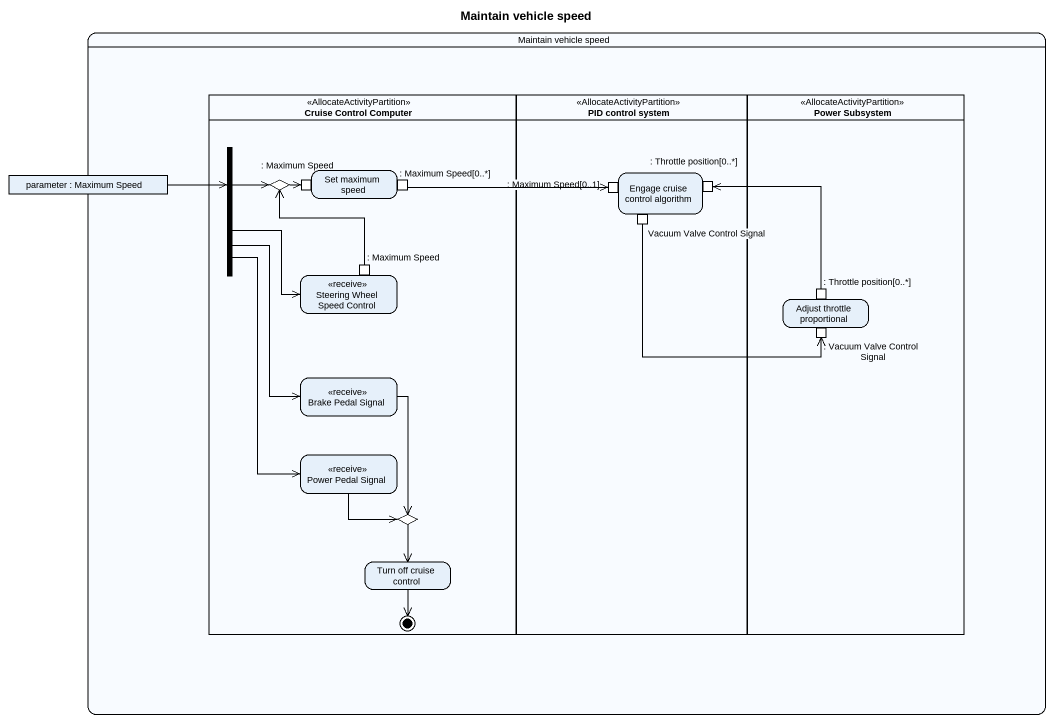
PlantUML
@startuml
title Maintain vehicle speed
hide empty description
state "Maintain vehicle speed" as Maintain_vehicle_speed {
  state "Cruise Control Computer" as Cruise_Control_Computer <<AllocateActivityPartition>> {
    state fork1 <<fork>>
    state choice1 <<choice>>
    state "Set maximum speed" as Set_maximum_speed {
      state ": Maximum Speed" as Maximum_Speed <<inputPin>>
      state ": Maximum Speed[0..*]" as Maximum_Speed_0 <<outputPin>>
    }
    state "Steering Wheel Speed Control" as Steering_Wheel_Speed_Control <<receive>> {
      state ": Maximum Speed" as Maximum_Speed_2 <<outputPin>>
    }
    state "Brake Pedal Signal" as Brake_Pedal_Signal <<receive>>
    state "Power Pedal Signal" as Power_Pedal_Signal <<receive>>
    state choice2 <<choice>>
    state "Turn off cruise control" as Turn_off_cruise_control
    Turn_off_cruise_control --> [*]
  }
  state "PID control system" as PID_control_system <<AllocateActivityPartition>> {
    state "Engage cruise control algorithm" as Engage_cruise_control {
      state ": Maximum Speed[0..1]" as Maximum_Speed_0_1 <<inputPin>>
      state ": Throttle position[0..*]" as Throttle_position_0 <<inputPin>>
      state "Vacuum Valve Control Signal" as Vacuum_Valve_Control_Signal <<outputPin>>
    }
  }
  state "Power Subsystem" as Power_Subsystem <<AllocateActivityPartition>> {
    state "Adjust throttle proportional" as Adjust_throttle_proportional {
      state ": Throttle position[0..*]" as Throttle_position_0_2 <<outputPin>>
      state ": Vacuum Valve Control Signal" as Vacuum_Valve_Control_Signal_2 <<inputPin>>
    }
  }
  state "parameter : Maximum Speed" as parameter <<object>>
}
fork1 -right-> choice1
fork1 --> Steering_Wheel_Speed_Control
fork1 --> Brake_Pedal_Signal
fork1 --> Power_Pedal_Signal
parameter -right-> fork1
choice1 -right-> Maximum_Speed
Maximum_Speed_0 -right-> Maximum_Speed_0_1
Vacuum_Valve_Control_Signal --> Vacuum_Valve_Control_Signal_2
Maximum_Speed_2 -up-> choice1
Throttle_position_0_2 -up-> Throttle_position_0
Brake_Pedal_Signal --> choice2
Power_Pedal_Signal --> choice2
choice2 --> Turn_off_cruise_control
@enduml
